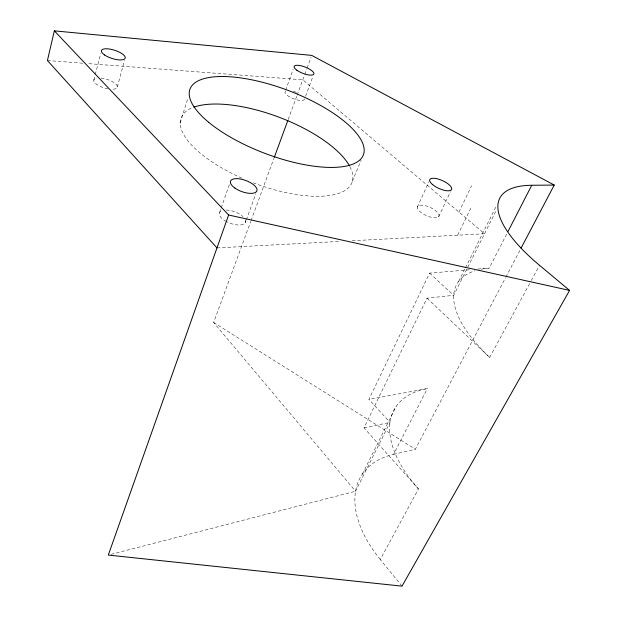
<?xml version="1.0" encoding="UTF-8"?>
<svg xmlns="http://www.w3.org/2000/svg" width="617" height="617" viewBox="0 0 617 617"><rect width="100%" height="100%" fill="white"/><g stroke="black" fill="none" stroke-linecap="round" stroke-linejoin="round"><path stroke-width="0.46" stroke-dasharray="3.08 2.31" d="M93.792 80.202L94.987 75.606M95.226 74.688L100.71 53.556M117.307 86.958L124.511 60.559M180.141 123.122L188.069 97.633M219.652 212.433L220.909 208.816M221.225 207.914L229.725 183.511M285.625 90.229L293.137 69.382M245.35 222.521L246.006 220.732M246.337 219.829L255.824 193.8M469.344 269.776L429.602 273.138L368.904 399.4L390.029 422.421L355.546 491.248L213.629 322.467L250.749 221.441M251.08 220.539L273.948 158.299M288.193 119.513L296.808 96.059M297.139 95.157L304.436 75.297M304.767 74.395L306.765 68.965M307.096 68.063L311.084 57.204M305.577 96.198L312.942 76.392M352.322 181.367L361.146 160.088M417.316 207.127L428.854 181.838M438.602 216.829A11.785 4.52 24.3 0 0 425.815 205.831A11.785 4.52 24.3 0 0 420.169 211.793A11.785 4.52 24.3 0 0 438.602 216.829L450.456 191.64M458.948 212.101L471.596 185.802M402.014 586.15L380.273 559.519L418.48 488.934L363.984 427.828L427.033 298.173L453.688 295.342L496.546 209.78M457.66 235.185L470.887 207.991M362.295 474.203L396.199 406.356M458.616 281.475L465.025 268.65M465.449 267.801L496.631 205.407M380.273 559.519A120.307 70.222 32.5 0 1 393.569 454.382L427.35 388.587L368.904 399.4M481.252 269.189A135.825 56.579 28.9 0 1 489.219 268.094L507.197 233.087M393.569 454.382L415.364 449.253L505.408 277.958M505.855 277.11L520.632 248.983M427.033 298.173L489.667 357.428L530.844 281.375M531.299 280.527L539.536 265.318M111.099 554.351L355.546 491.248M363.984 427.828L390.029 422.421M477.867 269.051L489.219 268.094M216.976 247.911L340.677 241.37M352.184 240.761L484.53 233.766L302.777 79.817L86.773 63.505M47.416 60.535L82.94 63.219M213.629 322.467L415.364 449.253M429.602 273.138L453.688 295.342M489.667 357.428A135.825 56.579 28.9 0 1 474.928 270.809M418.48 488.934A125.714 66.042 31 0 1 427.35 388.587M349.97 166.775A91.347 35.231 20.7 0 1 253.356 182.84M241.972 178.159A91.347 35.231 20.7 0 1 193.09 107.443M304.567 98.897A10.42 3.517 21.1 0 1 293.121 98.635A10.42 3.517 21.1 0 1 285.424 91.231M293.453 91.355A10.42 3.517 21.1 0 1 296.831 92.535M245.281 219.706A13.821 6.17 20 0 1 240.877 224.92A13.821 6.17 20 0 1 227.172 221.966M226.393 221.557A13.821 6.17 20 0 1 222.105 210.598M226.208 210.05A13.821 6.17 20 0 1 243.013 216.66M100.995 78.074A12.255 4.527 17.3 0 1 115.988 84.213A12.255 4.527 17.3 0 1 111.839 89.272M108.021 88.879A12.255 4.527 17.3 0 1 95.273 83.195A12.255 4.527 17.3 0 1 97.023 78.112"/><path stroke-width="0.93" d="M521.08 248.134L554.236 185.069L311.747 55.399L54.342 30.85L47.416 60.535L216.976 247.911M54.342 30.85L228.622 214.994L108.299 555.076L402.014 586.15L569.584 290.406L539.536 265.318A142.936 48.704 27.7 0 1 531.746 185.27L554.236 185.069M274.28 157.397L287.861 120.415M508.069 231.375L531.746 185.27M228.622 214.994L569.584 290.406M193.877 107.15A91.347 35.231 20.7 0 1 279.061 117.222A91.347 35.231 20.7 0 1 349.515 165.927M208.639 122.251A92.727 33.542 20.8 0 0 358.354 161.191A92.727 33.542 20.8 0 0 263.097 82.447A92.727 33.542 20.8 0 0 208.639 122.251M104.574 54.982A12.44 4.304 17.7 0 0 124.727 58.839A12.44 4.304 17.7 0 0 110.698 49.244A12.44 4.304 17.7 0 0 104.574 54.982M296.87 70.207A10.558 3.34 21.2 0 0 313.552 74.472A10.558 3.34 21.2 0 0 301.667 65.942A10.558 3.34 21.2 0 0 296.87 70.207M432.64 184.653A11.962 4.296 24.2 0 0 451.274 189.905A11.962 4.296 24.2 0 0 438.155 179.038A11.962 4.296 24.2 0 0 432.64 184.653M234.907 188.085A14.068 5.908 20.2 0 0 256.803 191.108A14.068 5.908 20.2 0 0 239.404 178.853A14.068 5.908 20.2 0 0 234.907 188.085"/></g></svg>
